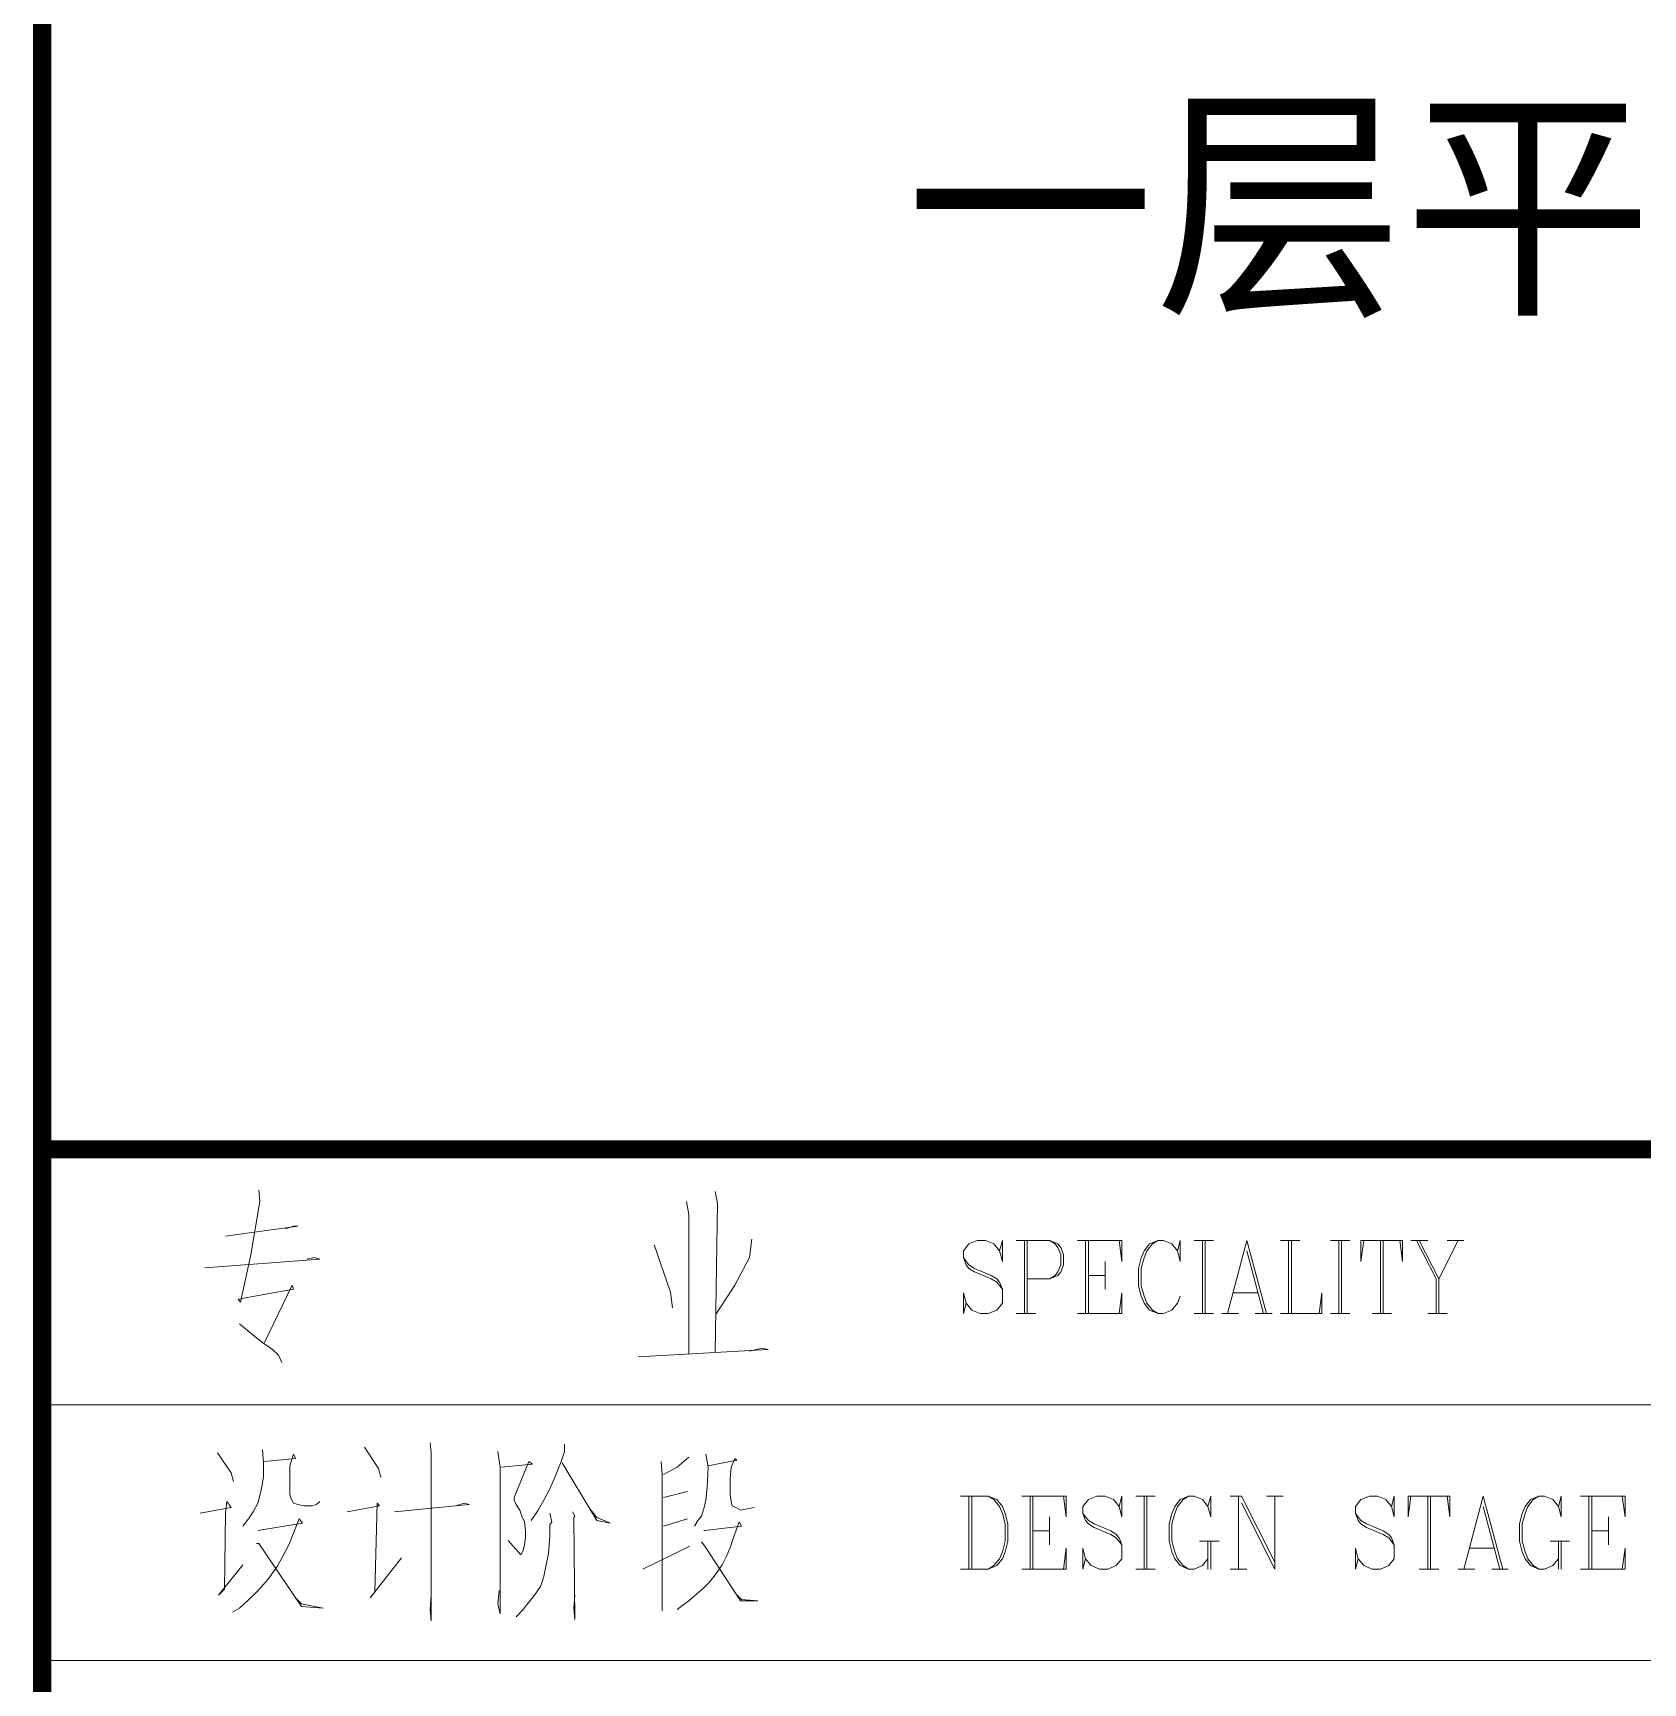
# Model space of a CAD drawing. Extents: x 1332633 to 1595679, y 264824 to 640777.
# Drawn here: x 1397321 to 1399526, y 613321 to 615581 of the extents above; entities that cross this region are included whole.
import ezdxf
from ezdxf.enums import TextEntityAlignment as Align

# ---------------------------------------------------------------- set-up
doc = ezdxf.new("R2010")
doc.units = 0
doc.header["$LTSCALE"] = 1000
doc.header["$MEASUREMENT"] = 0
doc.layers.get('0').update_dxf_attribs({"linetype": 'CONTINUOUS'})
doc.layers.add('_公共_图框', color=4, linetype='CONTINUOUS', lineweight=5)
doc.styles.add('图框文字', font='SIMKAI.TTF')

# ---------------------------------------------------------------- blocks, each defined once
blk = doc.blocks.new('vvxv')
at = {"layer": '_公共_图框'}
for p, q in [((-4203.2, 2919.1), (-4201.7, 2903.4)), ((-3578.5, 2917.2), (-3575.2, 2901.5)), ((-4201.7, 2903.4), (-4214.2, 2830.7)), ((-3617.7, 2903.4), (-3614.6, 2885.8)), ((-3575.2, 2901.5), (-3578.5, 2696.8)), ((-4248.9, 2856.2), (-4149.7, 2870)), ((-4156, 2870), (-4166.9, 2866.1)), ((-4149.7, 2870), (-4156, 2870)), ((-3614.6, 2885.8), (-3614.6, 2694.8)), ((-3528, 2852.2), (-3531.3, 2826.7)), ((-3219.5, 2850.2), (-3230.8, 2845.4)), ((-3208, 2850.2), (-3219.5, 2850.2)), ((-3196.6, 2845.4), (-3208, 2850.2)), ((-3189, 2835.8), (-3185.1, 2850.2)), ((-3185.1, 2850.2), (-3185.1, 2821.6)), ((-3166.1, 2850.2), (-3120.4, 2850.2)), ((-3154.6, 2850.2), (-3154.6, 2750.1)), ((-3150.9, 2850.2), (-3150.9, 2750.1)), ((-3120.4, 2850.2), (-3112.9, 2845.4)), ((-3120.4, 2850.2), (-3109, 2845.4)), ((-3082.4, 2850.2), (-3021.5, 2850.2)), ((-3071, 2850.2), (-3071, 2750.1)), ((-3067.2, 2850.2), (-3067.2, 2750.1)), ((-3021.5, 2821.6), (-3025.3, 2850.2)), ((-3021.5, 2850.2), (-3021.5, 2821.6)), ((-2971.9, 2850.2), (-2983.4, 2845.4)), ((-2971.9, 2850.2), (-2979.6, 2845.4)), ((-2964.4, 2850.2), (-2971.9, 2850.2)), ((-2952.9, 2845.4), (-2964.4, 2850.2)), ((-2941.4, 2850.2), (-2945.4, 2835.8)), ((-2941.4, 2821.6), (-2941.4, 2850.2)), ((-2922.4, 2850.2), (-2895.8, 2850.2)), ((-2911, 2850.2), (-2911, 2750.1)), ((-2907.2, 2850.2), (-2907.2, 2750.1)), ((-2876.8, 2750.1), (-2850.1, 2850.2)), ((-2850.1, 2850.2), (-2823.5, 2750.1)), ((-2804.4, 2850.2), (-2777.9, 2850.2)), ((-2793.1, 2850.2), (-2793.1, 2750.1)), ((-2789.1, 2850.2), (-2789.1, 2750.1)), ((-2735.9, 2850.2), (-2709.2, 2850.2)), ((-2724.5, 2850.2), (-2724.5, 2750.1)), ((-2720.7, 2850.2), (-2720.7, 2750.1)), ((-2694, 2850.2), (-2636.9, 2850.2)), ((-2694, 2821.6), (-2694, 2850.2)), ((-2690.2, 2850.2), (-2694, 2821.6)), ((-2667.3, 2850.2), (-2667.3, 2750.1)), ((-2663.6, 2850.2), (-2663.6, 2750.1)), ((-2636.9, 2821.6), (-2640.8, 2850.2)), ((-2636.9, 2850.2), (-2636.9, 2821.6)), ((-2625.6, 2850.2), (-2602.6, 2850.2)), ((-2617.9, 2850.2), (-2591.2, 2797.8)), ((-2614.1, 2850.2), (-2587.4, 2797.8)), ((-2560.7, 2850.2), (-2587.4, 2797.8)), ((-2575.9, 2850.2), (-2553.2, 2850.2)), ((-4214.2, 2830.7), (-4228.4, 2765.6)), ((-4127.6, 2826.7), (-4137.2, 2824.7)), ((-4119.7, 2824.7), (-4127.6, 2826.7)), ((-3661.8, 2844.3), (-3639.7, 2779.5)), ((-3531.3, 2826.7), (-3551.6, 2789.2)), ((-3230.8, 2845.4), (-3238.5, 2835.8)), ((-3238.5, 2835.8), (-3238.5, 2826.4)), ((-3238.5, 2826.4), (-3234.7, 2816.8)), ((-3238.5, 2826.4), (-3230.8, 2816.8)), ((-3189, 2835.8), (-3196.6, 2845.4)), ((-3185.1, 2821.6), (-3189, 2835.8)), ((-3112.9, 2845.4), (-3109, 2840.6)), ((-3109, 2845.4), (-3105.2, 2840.6)), ((-3109, 2840.6), (-3105.2, 2831)), ((-3105.2, 2840.6), (-3101.4, 2831)), ((-3105.2, 2831), (-3105.2, 2816.8)), ((-3101.4, 2831), (-3101.4, 2816.8)), ((-2994.8, 2826.4), (-2998.6, 2812)), ((-2991.1, 2835.8), (-2994.8, 2826.4)), ((-2991.1, 2826.4), (-2994.8, 2812)), ((-2983.4, 2845.4), (-2991.1, 2835.8)), ((-2987.1, 2835.8), (-2991.1, 2826.4)), ((-2979.6, 2845.4), (-2987.1, 2835.8)), ((-2945.4, 2835.8), (-2952.9, 2845.4)), ((-2945.4, 2835.8), (-2941.4, 2821.6)), ((-2850.1, 2835.8), (-2827.3, 2750.1)), ((-4277.1, 2812.9), (-4119.7, 2824.7)), ((-3234.7, 2816.8), (-3230.8, 2812)), ((-3230.8, 2816.8), (-3223.3, 2812)), ((-3230.8, 2812), (-3223.3, 2807.2)), ((-3223.3, 2812), (-3200.3, 2802.4)), ((-3223.3, 2807.2), (-3200.3, 2797.8)), ((-3200.3, 2802.4), (-3192.8, 2797.8)), ((-3109, 2802.4), (-3120.4, 2797.8)), ((-3112.9, 2802.4), (-3120.4, 2797.8)), ((-3109, 2807.2), (-3112.9, 2802.4)), ((-3105.2, 2816.8), (-3109, 2807.2)), ((-3105.2, 2807.2), (-3109, 2802.4)), ((-3101.4, 2816.8), (-3105.2, 2807.2)), ((-3067.2, 2802.4), (-3044.3, 2802.4)), ((-3044.3, 2821.6), (-3044.3, 2783.4)), ((-2998.6, 2812), (-2998.6, 2788.2)), ((-2994.8, 2812), (-2994.8, 2788.2)), ((-4231.6, 2769.6), (-4156, 2783.4)), ((-4157.5, 2789.2), (-4195.4, 2710.5)), ((-4156, 2783.4), (-4157.5, 2789.2)), ((-3551.6, 2789.2), (-3576.8, 2749.9)), ((-3200.3, 2797.8), (-3192.8, 2793)), ((-3192.8, 2797.8), (-3189, 2793)), ((-3192.8, 2793), (-3185.1, 2783.4)), ((-3189, 2793), (-3185.1, 2783.4)), ((-3185.1, 2783.4), (-3185.1, 2764.4)), ((-3120.4, 2797.8), (-3150.9, 2797.8)), ((-2998.6, 2788.2), (-2994.8, 2773.8)), ((-2994.8, 2788.2), (-2991.1, 2773.8)), ((-2591.2, 2797.8), (-2591.2, 2750.1)), ((-2587.4, 2797.8), (-2587.4, 2750.1)), ((-4228.4, 2765.6), (-4231.6, 2769.6)), ((-3639.7, 2779.5), (-3636.7, 2757.8)), ((-3238.5, 2778.6), (-3238.5, 2750.1)), ((-3234.7, 2764.4), (-3238.5, 2778.6)), ((-3238.5, 2750.1), (-3234.7, 2764.4)), ((-3227, 2754.9), (-3234.7, 2764.4)), ((-3185.1, 2764.4), (-3192.8, 2754.9)), ((-3021.5, 2778.6), (-3025.3, 2750.1)), ((-3021.5, 2750.1), (-3021.5, 2778.6)), ((-2994.8, 2773.8), (-2991.1, 2764.4)), ((-2991.1, 2773.8), (-2987.1, 2764.4)), ((-2991.1, 2764.4), (-2983.4, 2754.9)), ((-2987.1, 2764.4), (-2979.6, 2754.9)), ((-2952.9, 2754.9), (-2945.4, 2764.4)), ((-2945.4, 2764.4), (-2941.4, 2773.8)), ((-2869.2, 2778.6), (-2834.8, 2778.6)), ((-2747.4, 2778.6), (-2751.2, 2750.1)), ((-2747.4, 2750.1), (-2747.4, 2778.6)), ((-4229.9, 2736.2), (-4211.1, 2720.5)), ((-3215.6, 2750.1), (-3227, 2754.9)), ((-3204.3, 2750.1), (-3215.6, 2750.1)), ((-3192.8, 2754.9), (-3204.3, 2750.1)), ((-3166.1, 2750.1), (-3139.4, 2750.1)), ((-3082.4, 2750.1), (-3021.5, 2750.1)), ((-2983.4, 2754.9), (-2971.9, 2750.1)), ((-2979.6, 2754.9), (-2971.9, 2750.1)), ((-2971.9, 2750.1), (-2964.4, 2750.1)), ((-2964.4, 2750.1), (-2952.9, 2754.9)), ((-2922.4, 2750.1), (-2895.8, 2750.1)), ((-2884.5, 2750.1), (-2861.5, 2750.1)), ((-2838.8, 2750.1), (-2815.8, 2750.1)), ((-2804.4, 2750.1), (-2747.4, 2750.1)), ((-2735.9, 2750.1), (-2709.2, 2750.1)), ((-2678.8, 2750.1), (-2652.1, 2750.1)), ((-2602.6, 2750.1), (-2575.9, 2750.1)), ((-4211.1, 2720.5), (-4198.4, 2710.5)), ((-4198.4, 2710.5), (-4184.4, 2700.8)), ((-4184.4, 2700.8), (-4176.5, 2692.9)), ((-4176.5, 2692.9), (-4171.7, 2683)), ((-3683.9, 2690.9), (-3505.9, 2700.8)), ((-3513.8, 2702.7), (-3531.3, 2698.7)), ((-3505.9, 2700.8), (-3513.8, 2702.7)), ((-4500, 2625), (-500, 2625)), ((-4259.9, 2559.4), (-4241, 2531.9)), ((-4198.4, 2563.4), (-4196.9, 2545.6)), ((-4156, 2557.4), (-4160.8, 2541.6)), ((-4152.9, 2551.6), (-4156, 2557.4)), ((-4058.5, 2567.3), (-4045.8, 2547.6)), ((-3968.8, 2573.1), (-3967.1, 2559.4)), ((-3967.1, 2559.4), (-3967.1, 2329.1)), ((-3875.9, 2561.3), (-3872.6, 2539.8)), ((-3784.5, 2561.3), (-3789.3, 2547.6)), ((-3784.5, 2571.3), (-3784.5, 2561.3)), ((-3591, 2557.4), (-3587.9, 2539.8)), ((-4241, 2531.9), (-4237.8, 2520.1)), ((-4196.9, 2545.6), (-4196.9, 2525.9)), ((-4195.4, 2547.6), (-4152.9, 2551.6)), ((-4160.8, 2541.6), (-4160.8, 2528)), ((-4045.8, 2547.6), (-4039.5, 2537.7)), ((-4039.5, 2537.7), (-4036.4, 2525.9)), ((-3872.6, 2539.8), (-3872.6, 2338.9)), ((-3871.1, 2539.8), (-3828.7, 2543.7)), ((-3833.4, 2547.6), (-3853.8, 2498.4)), ((-3828.7, 2543.7), (-3833.4, 2547.6)), ((-3789.3, 2547.6), (-3797.2, 2528)), ((-3787.8, 2545.6), (-3740.5, 2466.9)), ((-3652.4, 2547.6), (-3650.9, 2529.8)), ((-3630.3, 2539.8), (-3649.2, 2529.8)), ((-3614.6, 2553.5), (-3630.3, 2539.8)), ((-3587.9, 2539.8), (-3589.4, 2512.2)), ((-3587.9, 2541.6), (-3548.5, 2549.5)), ((-3556.4, 2539.8), (-3558, 2524)), ((-3551.6, 2551.6), (-3556.4, 2539.8)), ((-3548.5, 2549.5), (-3551.6, 2551.6)), ((-4196.9, 2525.9), (-4200.1, 2508.3)), ((-4160.8, 2528), (-4160.8, 2516.2)), ((-4160.8, 2516.2), (-4160.8, 2502.3)), ((-3805, 2510.2), (-3812.9, 2494.4)), ((-3797.2, 2528), (-3805, 2510.2)), ((-3650.9, 2529.8), (-3650.9, 2342.8)), ((-3589.4, 2512.2), (-3591, 2494.4)), ((-3558, 2524), (-3558, 2502.3)), ((-4247.2, 2492.5), (-4248.9, 2476.6)), ((-4241, 2484.5), (-4247.2, 2492.5)), ((-4204.8, 2490.5), (-4211.1, 2478.7)), ((-4200.1, 2508.3), (-4204.8, 2490.5)), ((-4160.8, 2502.3), (-4159.1, 2496.5)), ((-4159.1, 2496.5), (-4156, 2490.5)), ((-4156, 2490.5), (-4149.7, 2488.4)), ((-4149.7, 2488.4), (-4141.8, 2486.6)), ((-4141.8, 2486.6), (-4130.8, 2486.6)), ((-4130.8, 2486.6), (-4124.5, 2488.4)), ((-4124.5, 2488.4), (-4119.7, 2492.5)), ((-4082.1, 2478.7), (-4037.9, 2486.6)), ((-4041.2, 2490.5), (-4044.3, 2368.5)), ((-4037.9, 2486.6), (-4041.2, 2490.5)), ((-4017.6, 2478.7), (-3915.2, 2488.4)), ((-3921.6, 2490.5), (-3934.1, 2486.6)), ((-3915.2, 2488.4), (-3921.6, 2490.5)), ((-3853.8, 2498.4), (-3853.8, 2494.4)), ((-3853.8, 2494.4), (-3850.7, 2488.4)), ((-3850.7, 2488.4), (-3845.9, 2480.6)), ((-3812.9, 2494.4), (-3820.8, 2480.6)), ((-3649.2, 2498.4), (-3616.1, 2506.2)), ((-3591, 2494.4), (-3594.1, 2482.6)), ((-3558, 2502.3), (-3556.4, 2492.5)), ((-3556.4, 2492.5), (-3554.9, 2486.6)), ((-3554.9, 2486.6), (-3550.1, 2484.5)), ((-3242.3, 2500.1), (-3204.3, 2500.1)), ((-3230.8, 2500.1), (-3230.8, 2400.1)), ((-3227, 2500.1), (-3227, 2400.1)), ((-3204.3, 2500.1), (-3192.8, 2495.4)), ((-3204.3, 2500.1), (-3196.6, 2495.4)), ((-3196.6, 2495.4), (-3189, 2485.9)), ((-3192.8, 2495.4), (-3185.1, 2485.9)), ((-3189, 2485.9), (-3185.1, 2476.3)), ((-3185.1, 2485.9), (-3181.3, 2476.3)), ((-3158.6, 2500.1), (-3097.7, 2500.1)), ((-3147.1, 2500.1), (-3147.1, 2400.1)), ((-3143.4, 2500.1), (-3143.4, 2400.1)), ((-3097.7, 2471.5), (-3101.4, 2500.1)), ((-3097.7, 2500.1), (-3097.7, 2471.5)), ((-3067.2, 2495.4), (-3074.7, 2485.9)), ((-3074.7, 2485.9), (-3074.7, 2476.3)), ((-3055.7, 2500.1), (-3067.2, 2495.4)), ((-3044.3, 2500.1), (-3055.7, 2500.1)), ((-3032.8, 2495.4), (-3044.3, 2500.1)), ((-3025.3, 2485.9), (-3032.8, 2495.4)), ((-3025.3, 2485.9), (-3021.5, 2500.1)), ((-3021.5, 2471.5), (-3025.3, 2485.9)), ((-3021.5, 2500.1), (-3021.5, 2471.5)), ((-3002.4, 2500.1), (-2975.8, 2500.1)), ((-2991.1, 2500.1), (-2991.1, 2400.1)), ((-2987.1, 2500.1), (-2987.1, 2400.1)), ((-2949.1, 2485.9), (-2952.9, 2476.3)), ((-2941.4, 2495.4), (-2949.1, 2485.9)), ((-2945.4, 2485.9), (-2949.1, 2476.3)), ((-2937.7, 2495.4), (-2945.4, 2485.9)), ((-2930.1, 2500.1), (-2941.4, 2495.4)), ((-2930.1, 2500.1), (-2937.7, 2495.4)), ((-2922.4, 2500.1), (-2930.1, 2500.1)), ((-2911, 2495.4), (-2922.4, 2500.1)), ((-2903.5, 2485.9), (-2911, 2495.4)), ((-2899.7, 2500.1), (-2903.5, 2485.9)), ((-2903.5, 2485.9), (-2899.7, 2471.5)), ((-2899.7, 2471.5), (-2899.7, 2500.1)), ((-2873, 2500.1), (-2857.8, 2500.1)), ((-2861.5, 2500.1), (-2861.5, 2400.1)), ((-2857.8, 2500.1), (-2812.1, 2409.7)), ((-2857.8, 2490.7), (-2812.1, 2400.1)), ((-2823.5, 2500.1), (-2800.6, 2500.1)), ((-2812.1, 2400.1), (-2812.1, 2500.1)), ((-2694, 2495.4), (-2701.7, 2485.9)), ((-2701.7, 2485.9), (-2701.7, 2476.3)), ((-2682.5, 2500.1), (-2694, 2495.4)), ((-2671.3, 2500.1), (-2682.5, 2500.1)), ((-2659.8, 2495.4), (-2671.3, 2500.1)), ((-2652.1, 2485.9), (-2659.8, 2495.4)), ((-2652.1, 2485.9), (-2648.3, 2500.1)), ((-2648.3, 2471.5), (-2652.1, 2485.9)), ((-2648.3, 2500.1), (-2648.3, 2471.5)), ((-2629.3, 2500.1), (-2572.2, 2500.1)), ((-2629.3, 2471.5), (-2629.3, 2500.1)), ((-2625.6, 2500.1), (-2629.3, 2471.5)), ((-2602.6, 2500.1), (-2602.6, 2400.1)), ((-2598.9, 2500.1), (-2598.9, 2400.1)), ((-2572.2, 2471.5), (-2575.9, 2500.1)), ((-2572.2, 2500.1), (-2572.2, 2471.5)), ((-2553.2, 2400.1), (-2526.5, 2500.1)), ((-2526.5, 2500.1), (-2499.8, 2400.1)), ((-2526.5, 2485.9), (-2503.7, 2400.1)), ((-2469.3, 2485.9), (-2473.3, 2476.3)), ((-2461.8, 2495.4), (-2469.3, 2485.9)), ((-2465.6, 2485.9), (-2469.3, 2476.3)), ((-2458, 2495.4), (-2465.6, 2485.9)), ((-2450.3, 2500.1), (-2461.8, 2495.4)), ((-2450.3, 2500.1), (-2458, 2495.4)), ((-2442.8, 2500.1), (-2450.3, 2500.1)), ((-2431.3, 2495.4), (-2442.8, 2500.1)), ((-2423.6, 2485.9), (-2431.3, 2495.4)), ((-2419.9, 2500.1), (-2423.6, 2485.9)), ((-2423.6, 2485.9), (-2419.9, 2471.5)), ((-2419.9, 2471.5), (-2419.9, 2500.1)), ((-2393.2, 2500.1), (-2332.3, 2500.1)), ((-2381.9, 2500.1), (-2381.9, 2400.1)), ((-2378, 2500.1), (-2378, 2400.1)), ((-2332.3, 2471.5), (-2336.2, 2500.1)), ((-2332.3, 2500.1), (-2332.3, 2471.5)), ((-4283.5, 2476.6), (-4241, 2484.5)), ((-4248.9, 2476.6), (-4250.5, 2372.4)), ((-4217.4, 2468.8), (-4225.3, 2459)), ((-4211.1, 2478.7), (-4217.4, 2468.8)), ((-4148.1, 2468.8), (-4154.5, 2453)), ((-4143.3, 2462.9), (-4148.1, 2468.8)), ((-3845.9, 2480.6), (-3842.9, 2472.7)), ((-3842.9, 2472.7), (-3839.6, 2464.8)), ((-3839.6, 2464.8), (-3838.1, 2453)), ((-3820.8, 2480.6), (-3830.2, 2466.9)), ((-3805, 2476.6), (-3802, 2464.8)), ((-3802, 2464.8), (-3805, 2460.9)), ((-3773.6, 2478.7), (-3770.5, 2472.7)), ((-3770.5, 2472.7), (-3772, 2470.8)), ((-3772, 2470.8), (-3770.5, 2331)), ((-3740.5, 2470.8), (-3751.5, 2484.5)), ((-3721.5, 2462.9), (-3740.5, 2470.8)), ((-3740.5, 2466.9), (-3721.5, 2462.9)), ((-3616.1, 2468.8), (-3649.2, 2459)), ((-3601.9, 2466.9), (-3606.7, 2459)), ((-3597.3, 2472.7), (-3601.9, 2466.9)), ((-3594.1, 2482.6), (-3597.3, 2472.7)), ((-3545.3, 2464.8), (-3553.2, 2443.3)), ((-3550.1, 2484.5), (-3543.8, 2480.6)), ((-3542.2, 2459), (-3545.3, 2464.8)), ((-3543.8, 2480.6), (-3524.9, 2484.5)), ((-3185.1, 2476.3), (-3181.3, 2462.1)), ((-3181.3, 2476.3), (-3177.6, 2462.1)), ((-3120.4, 2471.5), (-3120.4, 2433.5)), ((-3074.7, 2476.3), (-3071, 2466.9)), ((-3074.7, 2476.3), (-3067.2, 2466.9)), ((-3071, 2466.9), (-3067.2, 2462.1)), ((-3067.2, 2466.9), (-3059.5, 2462.1)), ((-2952.9, 2476.3), (-2956.7, 2462.1)), ((-2949.1, 2476.3), (-2952.9, 2462.1)), ((-2701.7, 2476.3), (-2697.8, 2466.9)), ((-2701.7, 2476.3), (-2694, 2466.9)), ((-2697.8, 2466.9), (-2694, 2462.1)), ((-2694, 2466.9), (-2686.5, 2462.1)), ((-2473.3, 2476.3), (-2477, 2462.1)), ((-2469.3, 2476.3), (-2473.3, 2462.1)), ((-2355.2, 2471.5), (-2355.2, 2433.5)), ((-4204.8, 2453), (-4143.3, 2462.9)), ((-4154.5, 2453), (-4162.3, 2433.3)), ((-3838.1, 2443.3), (-3839.6, 2433.3)), ((-3838.1, 2453), (-3838.1, 2443.3)), ((-3805, 2445.1), (-3806.6, 2421.5)), ((-3805, 2460.9), (-3805, 2445.1)), ((-3594.1, 2453), (-3592.5, 2453)), ((-3592.5, 2453), (-3542.2, 2459)), ((-3553.2, 2443.3), (-3558, 2429.4)), ((-3181.3, 2462.1), (-3181.3, 2438.3)), ((-3177.6, 2462.1), (-3177.6, 2438.3)), ((-3143.4, 2452.5), (-3120.4, 2452.5)), ((-3067.2, 2462.1), (-3059.5, 2457.3)), ((-3059.5, 2462.1), (-3036.7, 2452.5)), ((-3059.5, 2457.3), (-3036.7, 2447.7)), ((-3036.7, 2452.5), (-3029, 2447.7)), ((-3036.7, 2447.7), (-3029, 2442.9)), ((-3029, 2447.7), (-3025.3, 2442.9)), ((-3029, 2442.9), (-3021.5, 2433.5)), ((-3025.3, 2442.9), (-3021.5, 2433.5)), ((-2956.7, 2462.1), (-2956.7, 2438.3)), ((-2952.9, 2462.1), (-2952.9, 2438.3)), ((-2694, 2462.1), (-2686.5, 2457.3)), ((-2686.5, 2462.1), (-2663.6, 2452.5)), ((-2686.5, 2457.3), (-2663.6, 2447.7)), ((-2663.6, 2452.5), (-2656, 2447.7)), ((-2663.6, 2447.7), (-2656, 2442.9)), ((-2656, 2447.7), (-2652.1, 2442.9)), ((-2656, 2442.9), (-2648.3, 2433.5)), ((-2652.1, 2442.9), (-2648.3, 2433.5)), ((-2477, 2462.1), (-2477, 2438.3)), ((-2473.3, 2462.1), (-2473.3, 2438.3)), ((-2378, 2452.5), (-2355.2, 2452.5)), ((-4206.3, 2435.4), (-4203.2, 2435.4)), ((-4203.2, 2435.4), (-4145, 2348.8)), ((-4162.3, 2433.3), (-4170.2, 2417.6)), ((-3844.4, 2419.6), (-3861.7, 2439.3)), ((-3841.3, 2425.5), (-3844.4, 2419.6)), ((-3839.6, 2433.3), (-3841.3, 2425.5)), ((-3806.6, 2421.5), (-3809.8, 2405.8)), ((-3677.6, 2400), (-3613.1, 2431.5)), ((-3597.3, 2437.3), (-3592.5, 2431.5)), ((-3592.5, 2431.5), (-3543.8, 2356.7)), ((-3558, 2429.4), (-3562.7, 2417.6)), ((-3185.1, 2423.9), (-3189, 2414.3)), ((-3181.3, 2438.3), (-3185.1, 2423.9)), ((-3181.3, 2423.9), (-3185.1, 2414.3)), ((-3177.6, 2438.3), (-3181.3, 2423.9)), ((-3097.7, 2428.7), (-3101.4, 2400.1)), ((-3097.7, 2400.1), (-3097.7, 2428.7)), ((-3074.7, 2428.7), (-3074.7, 2400.1)), ((-3071, 2414.3), (-3074.7, 2428.7)), ((-3021.5, 2433.5), (-3021.5, 2414.3)), ((-2956.7, 2438.3), (-2952.9, 2423.9)), ((-2952.9, 2438.3), (-2949.1, 2423.9)), ((-2952.9, 2423.9), (-2949.1, 2414.3)), ((-2949.1, 2423.9), (-2945.4, 2414.3)), ((-2914.9, 2438.3), (-2888.2, 2438.3)), ((-2903.5, 2438.3), (-2903.5, 2400.1)), ((-2899.7, 2438.3), (-2899.7, 2400.1)), ((-2701.7, 2428.7), (-2701.7, 2400.1)), ((-2697.8, 2414.3), (-2701.7, 2428.7)), ((-2648.3, 2433.5), (-2648.3, 2414.3)), ((-2545.5, 2428.7), (-2511.3, 2428.7)), ((-2477, 2438.3), (-2473.3, 2423.9)), ((-2473.3, 2438.3), (-2469.3, 2423.9)), ((-2473.3, 2423.9), (-2469.3, 2414.3)), ((-2469.3, 2423.9), (-2465.6, 2414.3)), ((-2435.1, 2438.3), (-2408.4, 2438.3)), ((-2423.6, 2438.3), (-2423.6, 2400.1)), ((-2419.9, 2438.3), (-2419.9, 2400.1)), ((-2332.3, 2428.7), (-2336.2, 2400.1)), ((-2332.3, 2400.1), (-2332.3, 2428.7)), ((-4258.3, 2364.5), (-4225.3, 2405.8)), ((-4178.1, 2403.9), (-4190.6, 2386.1)), ((-4170.2, 2417.6), (-4178.1, 2403.9)), ((-4050.6, 2360.6), (-4008, 2415.7)), ((-3809.8, 2405.8), (-3812.9, 2390)), ((-3568.9, 2405.8), (-3576.8, 2394)), ((-3562.7, 2417.6), (-3568.9, 2405.8)), ((-3204.3, 2400.1), (-3242.3, 2400.1)), ((-3192.8, 2404.9), (-3204.3, 2400.1)), ((-3196.6, 2404.9), (-3204.3, 2400.1)), ((-3189, 2414.3), (-3196.6, 2404.9)), ((-3185.1, 2414.3), (-3192.8, 2404.9)), ((-3158.6, 2400.1), (-3097.7, 2400.1)), ((-3074.7, 2400.1), (-3071, 2414.3)), ((-3063.3, 2404.9), (-3071, 2414.3)), ((-3052, 2400.1), (-3063.3, 2404.9)), ((-3040.5, 2400.1), (-3052, 2400.1)), ((-3029, 2404.9), (-3040.5, 2400.1)), ((-3021.5, 2414.3), (-3029, 2404.9)), ((-3002.4, 2400.1), (-2975.8, 2400.1)), ((-2949.1, 2414.3), (-2941.4, 2404.9)), ((-2945.4, 2414.3), (-2937.7, 2404.9)), ((-2941.4, 2404.9), (-2930.1, 2400.1)), ((-2937.7, 2404.9), (-2930.1, 2400.1)), ((-2930.1, 2400.1), (-2922.4, 2400.1)), ((-2922.4, 2400.1), (-2911, 2404.9)), ((-2911, 2404.9), (-2903.5, 2414.3)), ((-2873, 2400.1), (-2850.1, 2400.1)), ((-2701.7, 2400.1), (-2697.8, 2414.3)), ((-2690.2, 2404.9), (-2697.8, 2414.3)), ((-2678.8, 2400.1), (-2690.2, 2404.9)), ((-2667.3, 2400.1), (-2678.8, 2400.1)), ((-2656, 2404.9), (-2667.3, 2400.1)), ((-2648.3, 2414.3), (-2656, 2404.9)), ((-2614.1, 2400.1), (-2587.4, 2400.1)), ((-2560.7, 2400.1), (-2538, 2400.1)), ((-2515, 2400.1), (-2492.3, 2400.1)), ((-2469.3, 2414.3), (-2461.8, 2404.9)), ((-2465.6, 2414.3), (-2458, 2404.9)), ((-2461.8, 2404.9), (-2450.3, 2400.1)), ((-2458, 2404.9), (-2450.3, 2400.1)), ((-2450.3, 2400.1), (-2442.8, 2400.1)), ((-2442.8, 2400.1), (-2431.3, 2404.9)), ((-2431.3, 2404.9), (-2423.6, 2414.3)), ((-2393.2, 2400.1), (-2332.3, 2400.1)), ((-4190.6, 2386.1), (-4204.8, 2370.4)), ((-3817.7, 2376.4), (-3825.6, 2364.5)), ((-3812.9, 2390), (-3817.7, 2376.4)), ((-3650.9, 2358.6), (-3650.9, 2374.3)), ((-3594.1, 2374.3), (-3603.6, 2366.4)), ((-3586.2, 2382.2), (-3594.1, 2374.3)), ((-3576.8, 2394), (-3586.2, 2382.2)), ((-4250.5, 2372.4), (-4258.3, 2364.5)), ((-4219, 2356.7), (-4229.9, 2346.8)), ((-4204.8, 2370.4), (-4219, 2356.7)), ((-4145, 2352.7), (-4152.9, 2360.6)), ((-4115.1, 2346.8), (-4145, 2352.7)), ((-4044.3, 2368.5), (-4050.6, 2360.6)), ((-3968.8, 2344.9), (-3967.1, 2364.5)), ((-3875.9, 2352.7), (-3874.3, 2370.4)), ((-3872.6, 2338.9), (-3875.9, 2352.7)), ((-3833.4, 2354.6), (-3841.3, 2344.9)), ((-3825.6, 2364.5), (-3833.4, 2354.6)), ((-3772, 2346.8), (-3770.5, 2364.5)), ((-3650.9, 2342.8), (-3650.9, 2358.6)), ((-3622.5, 2350.7), (-3630.3, 2344.9)), ((-3614.6, 2356.7), (-3622.5, 2350.7)), ((-3603.6, 2366.4), (-3614.6, 2356.7)), ((-3542.2, 2358.6), (-3550.1, 2366.4)), ((-3543.8, 2356.7), (-3520.1, 2356.7)), ((-3520.1, 2356.7), (-3542.2, 2358.6)), ((-4229.9, 2346.8), (-4239.3, 2340.9)), ((-4145, 2348.8), (-4115.1, 2346.8)), ((-3967.1, 2329.1), (-3968.8, 2344.9)), ((-3841.3, 2344.9), (-3850.7, 2334.9)), ((-3770.5, 2331), (-3772, 2346.8)), ((-4500, 2275), (-500, 2275))]:
    blk.add_line(p, q, dxfattribs=at)
at = {"layer": '_公共_图框', "const_width": 25}
for points in [[(-4500, 29200), (-4500, 500)], [(-4500, 2975), (-500, 2975)]]:
    blk.add_lwpolyline(points, dxfattribs=at)
at = {"layer": '_公共_图框', "style": '图框文字'}
for tag, height, p in [('建设单位', 250, (-2500, 19150)), ('合作单位', 250, (-2527, 16841.6)), ('项目名称', 250, (-2500, 15150)), ('项目编号', 250, (-2500, 13150)), ('建筑', 175, (-1300, 2800)), ('方案深化', 175, (-1300, 2450)), ('1:100', 175, (-1300, 2100)), ('20090705', 175, (-1300, 1750)), ('图号', 175, (-1300, 1225))]:
    blk.add_attdef(tag, text='', height=height, dxfattribs=at).set_placement(p, align=Align.MIDDLE_CENTER)

msp = doc.modelspace()

# ---------------------------------------------------------------- block references
msp.add_blockref('vvxv', (1401833.4, 611076.9))

# ---------------------------------------------------------------- texts
at = {"layer": '_公共_图框', "style": '图框文字'}
msp.add_attdef('一层平面图', text='XXXXXX', height=250, dxfattribs=at).set_placement((1399368.5, 615345.7), align=Align.MIDDLE_CENTER)

doc.saveas('drawing.dxf')
